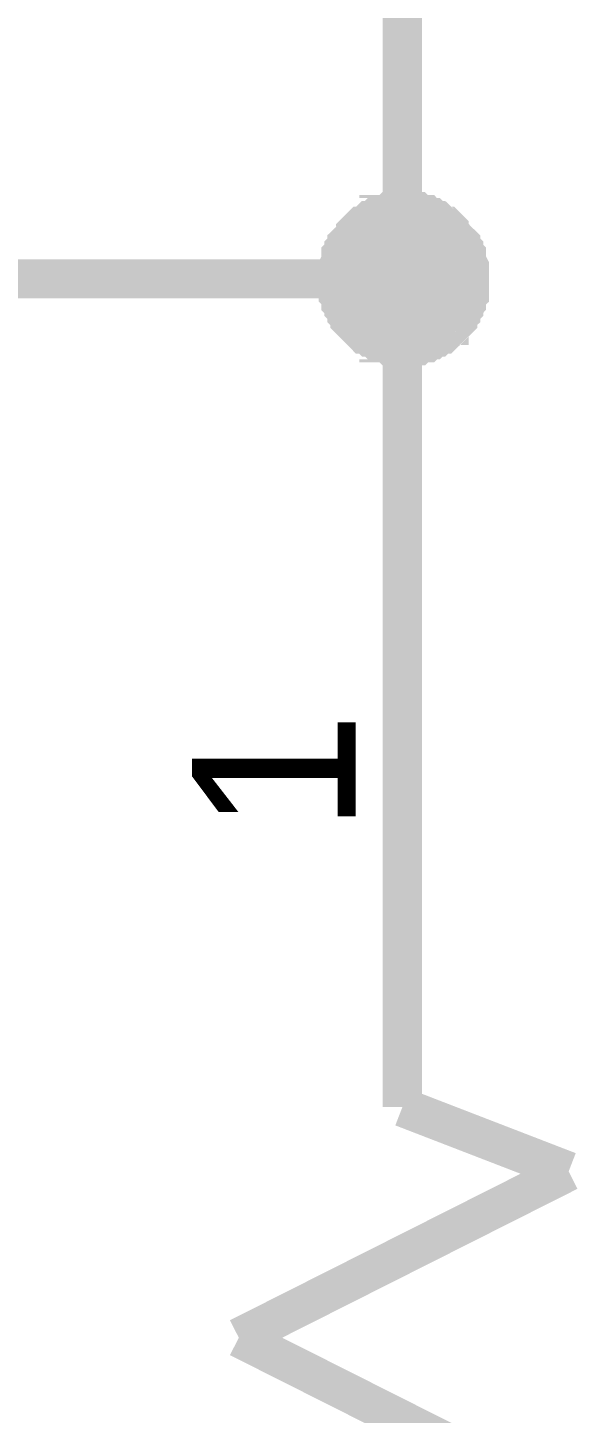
# Model space of a CAD drawing. Header units: millimetres. Extents: x 0 to 800, y 0 to 567.
# Drawn here: x 520.37 to 524.67, y 502.83 to 513.47 of the extents above; entities that cross this region are included whole.
import ezdxf

# ---------------------------------------------------------------- set-up
doc = ezdxf.new("R2010")
doc.units = ezdxf.units.MM
doc.layers.add('Sheet', color=255, linetype='Continuous')

msp = doc.modelspace()

# ---------------------------------------------------------------- linework, layer by layer
at = {"layer": 'Sheet'}
for points, const_width in [([(523.246, 517.591), (523.246, 512.506)], 0.3), ([(523.246, 510.266), (523.246, 511.543), (523.246, 512.506)], 0.3), ([(522.753, 511.543), (522.753, 511.565), (522.753, 511.588), (522.753, 511.61), (522.753, 511.633), (522.775, 511.677), (522.775, 511.7), (522.775, 511.722), (522.798, 511.745), (522.798, 511.767), (522.82, 511.789), (522.82, 511.812), (522.843, 511.834), (522.843, 511.834), (522.865, 511.857), (522.887, 511.879), (522.887, 511.901), (522.91, 511.924), (522.932, 511.946), (522.954, 511.946), (522.977, 511.969), (522.999, 511.991), (523.022, 511.991), (523.044, 512.013), (523.066, 512.013), (523.066, 512.036), (523.111, 512.036), (523.134, 512.036), (523.156, 512.058), (523.178, 512.058), (523.201, 512.058), (523.223, 512.058), (523.246, 512.058)], 0.3), ([(522.753, 511.543), (522.753, 511.565), (522.753, 511.588), (522.753, 511.61), (522.753, 511.633), (522.775, 511.677), (522.775, 511.7), (522.775, 511.722), (522.798, 511.745), (522.798, 511.767), (522.82, 511.789), (522.82, 511.812), (522.843, 511.834), (522.843, 511.834), (522.865, 511.857), (522.887, 511.879), (522.887, 511.901), (522.91, 511.924), (522.932, 511.946), (522.954, 511.946), (522.977, 511.969), (522.999, 511.991), (523.022, 511.991), (523.044, 512.013), (523.066, 512.013), (523.066, 512.036), (523.111, 512.036), (523.134, 512.036), (523.156, 512.058), (523.178, 512.058), (523.201, 512.058), (523.223, 512.058), (523.246, 512.058)], 0.3), ([(522.753, 511.543), (522.753, 511.565), (522.753, 511.588), (522.753, 511.61), (522.753, 511.633), (522.775, 511.677), (522.775, 511.7), (522.775, 511.722), (522.798, 511.745), (522.798, 511.767), (522.82, 511.789), (522.82, 511.812), (522.843, 511.834), (522.843, 511.834), (522.865, 511.857), (522.887, 511.879), (522.887, 511.901), (522.91, 511.924), (522.932, 511.946), (522.954, 511.946), (522.977, 511.969), (522.999, 511.991), (523.022, 511.991), (523.044, 512.013), (523.066, 512.013), (523.066, 512.036), (523.111, 512.036), (523.134, 512.036), (523.156, 512.058), (523.178, 512.058), (523.201, 512.058), (523.223, 512.058), (523.246, 512.058)], 0.3), ([(522.753, 511.543), (522.753, 511.565), (522.753, 511.588), (522.753, 511.61), (522.753, 511.633), (522.775, 511.677), (522.775, 511.7), (522.775, 511.722), (522.798, 511.745), (522.798, 511.767), (522.82, 511.789), (522.82, 511.812), (522.843, 511.834), (522.843, 511.834), (522.865, 511.857), (522.887, 511.879), (522.887, 511.901), (522.91, 511.924), (522.932, 511.946), (522.954, 511.946), (522.977, 511.969), (522.999, 511.991), (523.022, 511.991), (523.044, 512.013), (523.066, 512.013), (523.066, 512.036), (523.111, 512.036), (523.134, 512.036), (523.156, 512.058), (523.178, 512.058), (523.201, 512.058), (523.223, 512.058), (523.246, 512.058)], 0.3), ([(523.246, 512.058), (523.246, 512.058)], 0.3), ([(523.246, 512.058), (523.268, 512.058), (523.29, 512.058), (523.335, 512.058), (523.358, 512.058), (523.38, 512.036), (523.402, 512.036), (523.425, 512.036), (523.447, 512.013), (523.47, 512.013), (523.492, 511.991), (523.514, 511.991), (523.537, 511.969), (523.559, 511.946), (523.582, 511.946), (523.604, 511.924), (523.604, 511.901), (523.626, 511.879), (523.649, 511.857), (523.671, 511.834), (523.671, 511.834), (523.694, 511.812), (523.694, 511.789), (523.716, 511.767), (523.716, 511.745), (523.738, 511.722), (523.738, 511.7), (523.738, 511.677), (523.761, 511.633), (523.761, 511.61), (523.761, 511.588), (523.761, 511.565), (523.761, 511.543)], 0.3), ([(523.246, 512.058), (523.246, 512.058)], 0.3), ([(523.246, 512.058), (523.268, 512.058), (523.29, 512.058), (523.335, 512.058), (523.358, 512.058), (523.38, 512.036), (523.402, 512.036), (523.425, 512.036), (523.447, 512.013), (523.47, 512.013), (523.492, 511.991), (523.514, 511.991), (523.537, 511.969), (523.559, 511.946), (523.582, 511.946), (523.604, 511.924), (523.604, 511.901), (523.626, 511.879), (523.649, 511.857), (523.671, 511.834), (523.671, 511.834), (523.694, 511.812), (523.694, 511.789), (523.716, 511.767), (523.716, 511.745), (523.738, 511.722), (523.738, 511.7), (523.738, 511.677), (523.761, 511.633), (523.761, 511.61), (523.761, 511.588), (523.761, 511.565), (523.761, 511.543)], 0.3), ([(523.246, 512.058), (523.246, 512.058)], 0.3), ([(523.246, 512.058), (523.268, 512.058), (523.29, 512.058), (523.335, 512.058), (523.358, 512.058), (523.38, 512.036), (523.402, 512.036), (523.425, 512.036), (523.447, 512.013), (523.47, 512.013), (523.492, 511.991), (523.514, 511.991), (523.537, 511.969), (523.559, 511.946), (523.582, 511.946), (523.604, 511.924), (523.604, 511.901), (523.626, 511.879), (523.649, 511.857), (523.671, 511.834), (523.671, 511.834), (523.694, 511.812), (523.694, 511.789), (523.716, 511.767), (523.716, 511.745), (523.738, 511.722), (523.738, 511.7), (523.738, 511.677), (523.761, 511.633), (523.761, 511.61), (523.761, 511.588), (523.761, 511.565), (523.761, 511.543)], 0.3), ([(523.246, 512.058), (523.246, 512.058)], 0.3), ([(523.246, 512.058), (523.268, 512.058), (523.29, 512.058), (523.335, 512.058), (523.358, 512.058), (523.38, 512.036), (523.402, 512.036), (523.425, 512.036), (523.447, 512.013), (523.47, 512.013), (523.492, 511.991), (523.514, 511.991), (523.537, 511.969), (523.559, 511.946), (523.582, 511.946), (523.604, 511.924), (523.604, 511.901), (523.626, 511.879), (523.649, 511.857), (523.671, 511.834), (523.671, 511.834), (523.694, 511.812), (523.694, 511.789), (523.716, 511.767), (523.716, 511.745), (523.738, 511.722), (523.738, 511.7), (523.738, 511.677), (523.761, 511.633), (523.761, 511.61), (523.761, 511.588), (523.761, 511.565), (523.761, 511.543)], 0.3), ([(522.753, 511.543), (522.753, 511.565), (522.753, 511.588), (522.753, 511.61), (522.753, 511.633), (522.775, 511.677), (522.775, 511.7), (522.775, 511.722), (522.798, 511.745), (522.798, 511.767), (522.82, 511.789), (522.82, 511.812), (522.843, 511.834), (522.843, 511.834), (522.865, 511.857), (522.887, 511.879), (522.887, 511.901), (522.91, 511.924), (522.932, 511.946), (522.954, 511.946), (522.977, 511.969), (522.999, 511.991), (523.022, 511.991), (523.044, 512.013), (523.066, 512.013), (523.066, 512.036), (523.111, 512.036), (523.134, 512.036), (523.156, 512.058), (523.178, 512.058), (523.201, 512.058), (523.223, 512.058), (523.246, 512.058)], 0.0991), ([(522.753, 511.543), (522.753, 511.565), (522.753, 511.588), (522.753, 511.61), (522.753, 511.633), (522.775, 511.677), (522.775, 511.7), (522.775, 511.722), (522.798, 511.745), (522.798, 511.767), (522.82, 511.789), (522.82, 511.812), (522.843, 511.834), (522.843, 511.834), (522.865, 511.857), (522.887, 511.879), (522.887, 511.901), (522.91, 511.924), (522.932, 511.946), (522.954, 511.946), (522.977, 511.969), (522.999, 511.991), (523.022, 511.991), (523.044, 512.013), (523.066, 512.013), (523.066, 512.036), (523.111, 512.036), (523.134, 512.036), (523.156, 512.058), (523.178, 512.058), (523.201, 512.058), (523.223, 512.058), (523.246, 512.058)], 0.0991), ([(522.753, 511.543), (522.753, 511.565), (522.753, 511.588), (522.753, 511.61), (522.753, 511.633), (522.775, 511.677), (522.775, 511.7), (522.775, 511.722), (522.798, 511.745), (522.798, 511.767), (522.82, 511.789), (522.82, 511.812), (522.843, 511.834), (522.843, 511.834), (522.865, 511.857), (522.887, 511.879), (522.887, 511.901), (522.91, 511.924), (522.932, 511.946), (522.954, 511.946), (522.977, 511.969), (522.999, 511.991), (523.022, 511.991), (523.044, 512.013), (523.066, 512.013), (523.066, 512.036), (523.111, 512.036), (523.134, 512.036), (523.156, 512.058), (523.178, 512.058), (523.201, 512.058), (523.223, 512.058), (523.246, 512.058)], 0.0991), ([(522.753, 511.543), (522.753, 511.565), (522.753, 511.588), (522.753, 511.61), (522.753, 511.633), (522.775, 511.677), (522.775, 511.7), (522.775, 511.722), (522.798, 511.745), (522.798, 511.767), (522.82, 511.789), (522.82, 511.812), (522.843, 511.834), (522.843, 511.834), (522.865, 511.857), (522.887, 511.879), (522.887, 511.901), (522.91, 511.924), (522.932, 511.946), (522.954, 511.946), (522.977, 511.969), (522.999, 511.991), (523.022, 511.991), (523.044, 512.013), (523.066, 512.013), (523.066, 512.036), (523.111, 512.036), (523.134, 512.036), (523.156, 512.058), (523.178, 512.058), (523.201, 512.058), (523.223, 512.058), (523.246, 512.058)], 0.0991), ([(523.246, 512.058), (523.246, 512.058)], 0.0991), ([(523.246, 512.058), (523.268, 512.058), (523.29, 512.058), (523.335, 512.058), (523.358, 512.058), (523.38, 512.036), (523.402, 512.036), (523.425, 512.036), (523.447, 512.013), (523.47, 512.013), (523.492, 511.991), (523.514, 511.991), (523.537, 511.969), (523.559, 511.946), (523.582, 511.946), (523.604, 511.924), (523.604, 511.901), (523.626, 511.879), (523.649, 511.857), (523.671, 511.834), (523.671, 511.834), (523.694, 511.812), (523.694, 511.789), (523.716, 511.767), (523.716, 511.745), (523.738, 511.722), (523.738, 511.7), (523.738, 511.677), (523.761, 511.633), (523.761, 511.61), (523.761, 511.588), (523.761, 511.565), (523.761, 511.543)], 0.0991), ([(523.246, 512.058), (523.246, 512.058)], 0.0991), ([(523.246, 512.058), (523.268, 512.058), (523.29, 512.058), (523.335, 512.058), (523.358, 512.058), (523.38, 512.036), (523.402, 512.036), (523.425, 512.036), (523.447, 512.013), (523.47, 512.013), (523.492, 511.991), (523.514, 511.991), (523.537, 511.969), (523.559, 511.946), (523.582, 511.946), (523.604, 511.924), (523.604, 511.901), (523.626, 511.879), (523.649, 511.857), (523.671, 511.834), (523.671, 511.834), (523.694, 511.812), (523.694, 511.789), (523.716, 511.767), (523.716, 511.745), (523.738, 511.722), (523.738, 511.7), (523.738, 511.677), (523.761, 511.633), (523.761, 511.61), (523.761, 511.588), (523.761, 511.565), (523.761, 511.543)], 0.0991), ([(523.246, 512.058), (523.246, 512.058)], 0.0991), ([(523.246, 512.058), (523.268, 512.058), (523.29, 512.058), (523.335, 512.058), (523.358, 512.058), (523.38, 512.036), (523.402, 512.036), (523.425, 512.036), (523.447, 512.013), (523.47, 512.013), (523.492, 511.991), (523.514, 511.991), (523.537, 511.969), (523.559, 511.946), (523.582, 511.946), (523.604, 511.924), (523.604, 511.901), (523.626, 511.879), (523.649, 511.857), (523.671, 511.834), (523.671, 511.834), (523.694, 511.812), (523.694, 511.789), (523.716, 511.767), (523.716, 511.745), (523.738, 511.722), (523.738, 511.7), (523.738, 511.677), (523.761, 511.633), (523.761, 511.61), (523.761, 511.588), (523.761, 511.565), (523.761, 511.543)], 0.0991), ([(523.246, 512.058), (523.246, 512.058)], 0.0991), ([(523.246, 512.058), (523.268, 512.058), (523.29, 512.058), (523.335, 512.058), (523.358, 512.058), (523.38, 512.036), (523.402, 512.036), (523.425, 512.036), (523.447, 512.013), (523.47, 512.013), (523.492, 511.991), (523.514, 511.991), (523.537, 511.969), (523.559, 511.946), (523.582, 511.946), (523.604, 511.924), (523.604, 511.901), (523.626, 511.879), (523.649, 511.857), (523.671, 511.834), (523.671, 511.834), (523.694, 511.812), (523.694, 511.789), (523.716, 511.767), (523.716, 511.745), (523.738, 511.722), (523.738, 511.7), (523.738, 511.677), (523.761, 511.633), (523.761, 511.61), (523.761, 511.588), (523.761, 511.565), (523.761, 511.543)], 0.0991), ([(523.246, 511.543), (514.868, 511.543), (510.299, 511.543)], 0.3), ([(523.246, 511.028), (523.223, 511.028), (523.201, 511.028), (523.178, 511.028), (523.156, 511.028), (523.134, 511.05), (523.111, 511.05), (523.066, 511.05), (523.066, 511.073), (523.044, 511.073), (523.022, 511.095), (522.999, 511.095), (522.977, 511.117), (522.954, 511.117), (522.932, 511.14), (522.91, 511.162), (522.887, 511.185), (522.887, 511.185), (522.865, 511.207), (522.843, 511.229), (522.843, 511.252), (522.82, 511.274), (522.82, 511.297), (522.798, 511.319), (522.798, 511.341), (522.775, 511.364), (522.775, 511.386), (522.775, 511.409), (522.753, 511.431), (522.753, 511.453), (522.753, 511.498), (522.753, 511.521), (522.753, 511.543)], 0.3), ([(522.753, 511.543), (522.753, 511.543)], 0.3), ([(523.246, 511.028), (523.223, 511.028), (523.201, 511.028), (523.178, 511.028), (523.156, 511.028), (523.134, 511.05), (523.111, 511.05), (523.066, 511.05), (523.066, 511.073), (523.044, 511.073), (523.022, 511.095), (522.999, 511.095), (522.977, 511.117), (522.954, 511.117), (522.932, 511.14), (522.91, 511.162), (522.887, 511.185), (522.887, 511.185), (522.865, 511.207), (522.843, 511.229), (522.843, 511.252), (522.82, 511.274), (522.82, 511.297), (522.798, 511.319), (522.798, 511.341), (522.775, 511.364), (522.775, 511.386), (522.775, 511.409), (522.753, 511.431), (522.753, 511.453), (522.753, 511.498), (522.753, 511.521), (522.753, 511.543)], 0.3), ([(522.753, 511.543), (522.753, 511.543)], 0.3), ([(523.246, 511.028), (523.223, 511.028), (523.201, 511.028), (523.178, 511.028), (523.156, 511.028), (523.134, 511.05), (523.111, 511.05), (523.066, 511.05), (523.066, 511.073), (523.044, 511.073), (523.022, 511.095), (522.999, 511.095), (522.977, 511.117), (522.954, 511.117), (522.932, 511.14), (522.91, 511.162), (522.887, 511.185), (522.887, 511.185), (522.865, 511.207), (522.843, 511.229), (522.843, 511.252), (522.82, 511.274), (522.82, 511.297), (522.798, 511.319), (522.798, 511.341), (522.775, 511.364), (522.775, 511.386), (522.775, 511.409), (522.753, 511.431), (522.753, 511.453), (522.753, 511.498), (522.753, 511.521), (522.753, 511.543)], 0.3), ([(522.753, 511.543), (522.753, 511.543)], 0.3), ([(523.246, 511.028), (523.223, 511.028), (523.201, 511.028), (523.178, 511.028), (523.156, 511.028), (523.134, 511.05), (523.111, 511.05), (523.066, 511.05), (523.066, 511.073), (523.044, 511.073), (523.022, 511.095), (522.999, 511.095), (522.977, 511.117), (522.954, 511.117), (522.932, 511.14), (522.91, 511.162), (522.887, 511.185), (522.887, 511.185), (522.865, 511.207), (522.843, 511.229), (522.843, 511.252), (522.82, 511.274), (522.82, 511.297), (522.798, 511.319), (522.798, 511.341), (522.775, 511.364), (522.775, 511.386), (522.775, 511.409), (522.753, 511.431), (522.753, 511.453), (522.753, 511.498), (522.753, 511.521), (522.753, 511.543)], 0.3), ([(522.753, 511.543), (522.753, 511.543)], 0.3), ([(523.761, 511.543), (523.761, 511.521), (523.761, 511.498), (523.761, 511.453), (523.761, 511.431), (523.738, 511.409), (523.738, 511.386), (523.738, 511.364), (523.716, 511.341), (523.716, 511.319), (523.694, 511.297), (523.694, 511.274), (523.671, 511.252), (523.671, 511.229), (523.649, 511.207), (523.626, 511.185), (523.604, 511.185), (523.604, 511.162), (523.582, 511.14), (523.559, 511.117), (523.537, 511.117), (523.514, 511.095), (523.492, 511.095), (523.47, 511.073), (523.447, 511.073), (523.425, 511.05), (523.402, 511.05), (523.38, 511.05), (523.358, 511.028), (523.335, 511.028), (523.29, 511.028), (523.268, 511.028), (523.246, 511.028)], 0.3), ([(523.761, 511.543), (523.761, 511.521), (523.761, 511.498), (523.761, 511.453), (523.761, 511.431), (523.738, 511.409), (523.738, 511.386), (523.738, 511.364), (523.716, 511.341), (523.716, 511.319), (523.694, 511.297), (523.694, 511.274), (523.671, 511.252), (523.671, 511.229), (523.649, 511.207), (523.626, 511.185), (523.604, 511.185), (523.604, 511.162), (523.582, 511.14), (523.559, 511.117), (523.537, 511.117), (523.514, 511.095), (523.492, 511.095), (523.47, 511.073), (523.447, 511.073), (523.425, 511.05), (523.402, 511.05), (523.38, 511.05), (523.358, 511.028), (523.335, 511.028), (523.29, 511.028), (523.268, 511.028), (523.246, 511.028)], 0.3), ([(523.761, 511.543), (523.761, 511.521), (523.761, 511.498), (523.761, 511.453), (523.761, 511.431), (523.738, 511.409), (523.738, 511.386), (523.738, 511.364), (523.716, 511.341), (523.716, 511.319), (523.694, 511.297), (523.694, 511.274), (523.671, 511.252), (523.671, 511.229), (523.649, 511.207), (523.626, 511.185), (523.604, 511.185), (523.604, 511.162), (523.582, 511.14), (523.559, 511.117), (523.537, 511.117), (523.514, 511.095), (523.492, 511.095), (523.47, 511.073), (523.447, 511.073), (523.425, 511.05), (523.402, 511.05), (523.38, 511.05), (523.358, 511.028), (523.335, 511.028), (523.29, 511.028), (523.268, 511.028), (523.246, 511.028)], 0.3), ([(523.761, 511.543), (523.761, 511.521), (523.761, 511.498), (523.761, 511.453), (523.761, 511.431), (523.738, 511.409), (523.738, 511.386), (523.738, 511.364), (523.716, 511.341), (523.716, 511.319), (523.694, 511.297), (523.694, 511.274), (523.671, 511.252), (523.671, 511.229), (523.649, 511.207), (523.626, 511.185), (523.604, 511.185), (523.604, 511.162), (523.582, 511.14), (523.559, 511.117), (523.537, 511.117), (523.514, 511.095), (523.492, 511.095), (523.47, 511.073), (523.447, 511.073), (523.425, 511.05), (523.402, 511.05), (523.38, 511.05), (523.358, 511.028), (523.335, 511.028), (523.29, 511.028), (523.268, 511.028), (523.246, 511.028)], 0.3), ([(523.761, 511.543), (523.761, 511.543), (523.761, 511.543), (523.761, 511.543), (523.761, 511.543), (523.761, 511.543), (523.761, 511.543), (523.761, 511.543), (523.761, 511.543), (523.761, 511.543), (523.761, 511.543), (523.761, 511.543), (523.761, 511.543), (523.761, 511.543), (523.761, 511.543), (523.761, 511.543), (523.761, 511.543), (523.761, 511.543), (523.761, 511.543), (523.761, 511.543), (523.761, 511.543), (523.761, 511.543), (523.761, 511.543), (523.761, 511.543), (523.761, 511.543), (523.761, 511.543), (523.761, 511.543), (523.761, 511.543), (523.761, 511.543), (523.761, 511.543), (523.761, 511.543), (523.761, 511.543), (523.761, 511.543)], 0.3), ([(523.761, 511.543), (523.761, 511.543)], 0.3), ([(523.761, 511.543), (523.761, 511.543), (523.761, 511.543), (523.761, 511.543), (523.761, 511.543), (523.761, 511.543), (523.761, 511.543), (523.761, 511.543), (523.761, 511.543), (523.761, 511.543), (523.761, 511.543), (523.761, 511.543), (523.761, 511.543), (523.761, 511.543), (523.761, 511.543), (523.761, 511.543), (523.761, 511.543), (523.761, 511.543), (523.761, 511.543), (523.761, 511.543), (523.761, 511.543), (523.761, 511.543), (523.761, 511.543), (523.761, 511.543), (523.761, 511.543), (523.761, 511.543), (523.761, 511.543), (523.761, 511.543), (523.761, 511.543), (523.761, 511.543), (523.761, 511.543), (523.761, 511.543), (523.761, 511.543)], 0.3), ([(523.761, 511.543), (523.761, 511.543)], 0.3), ([(523.761, 511.543), (523.761, 511.543), (523.761, 511.543), (523.761, 511.543), (523.761, 511.543), (523.761, 511.543), (523.761, 511.543), (523.761, 511.543), (523.761, 511.543), (523.761, 511.543), (523.761, 511.543), (523.761, 511.543), (523.761, 511.543), (523.761, 511.543), (523.761, 511.543), (523.761, 511.543), (523.761, 511.543), (523.761, 511.543), (523.761, 511.543), (523.761, 511.543), (523.761, 511.543), (523.761, 511.543), (523.761, 511.543), (523.761, 511.543), (523.761, 511.543), (523.761, 511.543), (523.761, 511.543), (523.761, 511.543), (523.761, 511.543), (523.761, 511.543), (523.761, 511.543), (523.761, 511.543), (523.761, 511.543)], 0.3), ([(523.761, 511.543), (523.761, 511.543)], 0.3), ([(523.761, 511.543), (523.761, 511.543), (523.761, 511.543), (523.761, 511.543), (523.761, 511.543), (523.761, 511.543), (523.761, 511.543), (523.761, 511.543), (523.761, 511.543), (523.761, 511.543), (523.761, 511.543), (523.761, 511.543), (523.761, 511.543), (523.761, 511.543), (523.761, 511.543), (523.761, 511.543), (523.761, 511.543), (523.761, 511.543), (523.761, 511.543), (523.761, 511.543), (523.761, 511.543), (523.761, 511.543), (523.761, 511.543), (523.761, 511.543), (523.761, 511.543), (523.761, 511.543), (523.761, 511.543), (523.761, 511.543), (523.761, 511.543), (523.761, 511.543), (523.761, 511.543), (523.761, 511.543), (523.761, 511.543)], 0.3), ([(523.761, 511.543), (523.761, 511.543)], 0.3), ([(523.246, 511.028), (523.223, 511.028), (523.201, 511.028), (523.178, 511.028), (523.156, 511.028), (523.134, 511.05), (523.111, 511.05), (523.066, 511.05), (523.066, 511.073), (523.044, 511.073), (523.022, 511.095), (522.999, 511.095), (522.977, 511.117), (522.954, 511.117), (522.932, 511.14), (522.91, 511.162), (522.887, 511.185), (522.887, 511.185), (522.865, 511.207), (522.843, 511.229), (522.843, 511.252), (522.82, 511.274), (522.82, 511.297), (522.798, 511.319), (522.798, 511.341), (522.775, 511.364), (522.775, 511.386), (522.775, 511.409), (522.753, 511.431), (522.753, 511.453), (522.753, 511.498), (522.753, 511.521), (522.753, 511.543)], 0.0991), ([(522.753, 511.543), (522.753, 511.543)], 0.0991), ([(523.246, 511.028), (523.223, 511.028), (523.201, 511.028), (523.178, 511.028), (523.156, 511.028), (523.134, 511.05), (523.111, 511.05), (523.066, 511.05), (523.066, 511.073), (523.044, 511.073), (523.022, 511.095), (522.999, 511.095), (522.977, 511.117), (522.954, 511.117), (522.932, 511.14), (522.91, 511.162), (522.887, 511.185), (522.887, 511.185), (522.865, 511.207), (522.843, 511.229), (522.843, 511.252), (522.82, 511.274), (522.82, 511.297), (522.798, 511.319), (522.798, 511.341), (522.775, 511.364), (522.775, 511.386), (522.775, 511.409), (522.753, 511.431), (522.753, 511.453), (522.753, 511.498), (522.753, 511.521), (522.753, 511.543)], 0.0991), ([(522.753, 511.543), (522.753, 511.543)], 0.0991), ([(523.246, 511.028), (523.223, 511.028), (523.201, 511.028), (523.178, 511.028), (523.156, 511.028), (523.134, 511.05), (523.111, 511.05), (523.066, 511.05), (523.066, 511.073), (523.044, 511.073), (523.022, 511.095), (522.999, 511.095), (522.977, 511.117), (522.954, 511.117), (522.932, 511.14), (522.91, 511.162), (522.887, 511.185), (522.887, 511.185), (522.865, 511.207), (522.843, 511.229), (522.843, 511.252), (522.82, 511.274), (522.82, 511.297), (522.798, 511.319), (522.798, 511.341), (522.775, 511.364), (522.775, 511.386), (522.775, 511.409), (522.753, 511.431), (522.753, 511.453), (522.753, 511.498), (522.753, 511.521), (522.753, 511.543)], 0.0991), ([(522.753, 511.543), (522.753, 511.543)], 0.0991), ([(523.246, 511.028), (523.223, 511.028), (523.201, 511.028), (523.178, 511.028), (523.156, 511.028), (523.134, 511.05), (523.111, 511.05), (523.066, 511.05), (523.066, 511.073), (523.044, 511.073), (523.022, 511.095), (522.999, 511.095), (522.977, 511.117), (522.954, 511.117), (522.932, 511.14), (522.91, 511.162), (522.887, 511.185), (522.887, 511.185), (522.865, 511.207), (522.843, 511.229), (522.843, 511.252), (522.82, 511.274), (522.82, 511.297), (522.798, 511.319), (522.798, 511.341), (522.775, 511.364), (522.775, 511.386), (522.775, 511.409), (522.753, 511.431), (522.753, 511.453), (522.753, 511.498), (522.753, 511.521), (522.753, 511.543)], 0.0991), ([(522.753, 511.543), (522.753, 511.543)], 0.0991), ([(523.761, 511.543), (523.761, 511.521), (523.761, 511.498), (523.761, 511.453), (523.761, 511.431), (523.738, 511.409), (523.738, 511.386), (523.738, 511.364), (523.716, 511.341), (523.716, 511.319), (523.694, 511.297), (523.694, 511.274), (523.671, 511.252), (523.671, 511.229), (523.649, 511.207), (523.626, 511.185), (523.604, 511.185), (523.604, 511.162), (523.582, 511.14), (523.559, 511.117), (523.537, 511.117), (523.514, 511.095), (523.492, 511.095), (523.47, 511.073), (523.447, 511.073), (523.425, 511.05), (523.402, 511.05), (523.38, 511.05), (523.358, 511.028), (523.335, 511.028), (523.29, 511.028), (523.268, 511.028), (523.246, 511.028)], 0.0991), ([(523.761, 511.543), (523.761, 511.521), (523.761, 511.498), (523.761, 511.453), (523.761, 511.431), (523.738, 511.409), (523.738, 511.386), (523.738, 511.364), (523.716, 511.341), (523.716, 511.319), (523.694, 511.297), (523.694, 511.274), (523.671, 511.252), (523.671, 511.229), (523.649, 511.207), (523.626, 511.185), (523.604, 511.185), (523.604, 511.162), (523.582, 511.14), (523.559, 511.117), (523.537, 511.117), (523.514, 511.095), (523.492, 511.095), (523.47, 511.073), (523.447, 511.073), (523.425, 511.05), (523.402, 511.05), (523.38, 511.05), (523.358, 511.028), (523.335, 511.028), (523.29, 511.028), (523.268, 511.028), (523.246, 511.028)], 0.0991), ([(523.761, 511.543), (523.761, 511.521), (523.761, 511.498), (523.761, 511.453), (523.761, 511.431), (523.738, 511.409), (523.738, 511.386), (523.738, 511.364), (523.716, 511.341), (523.716, 511.319), (523.694, 511.297), (523.694, 511.274), (523.671, 511.252), (523.671, 511.229), (523.649, 511.207), (523.626, 511.185), (523.604, 511.185), (523.604, 511.162), (523.582, 511.14), (523.559, 511.117), (523.537, 511.117), (523.514, 511.095), (523.492, 511.095), (523.47, 511.073), (523.447, 511.073), (523.425, 511.05), (523.402, 511.05), (523.38, 511.05), (523.358, 511.028), (523.335, 511.028), (523.29, 511.028), (523.268, 511.028), (523.246, 511.028)], 0.0991), ([(523.761, 511.543), (523.761, 511.521), (523.761, 511.498), (523.761, 511.453), (523.761, 511.431), (523.738, 511.409), (523.738, 511.386), (523.738, 511.364), (523.716, 511.341), (523.716, 511.319), (523.694, 511.297), (523.694, 511.274), (523.671, 511.252), (523.671, 511.229), (523.649, 511.207), (523.626, 511.185), (523.604, 511.185), (523.604, 511.162), (523.582, 511.14), (523.559, 511.117), (523.537, 511.117), (523.514, 511.095), (523.492, 511.095), (523.47, 511.073), (523.447, 511.073), (523.425, 511.05), (523.402, 511.05), (523.38, 511.05), (523.358, 511.028), (523.335, 511.028), (523.29, 511.028), (523.268, 511.028), (523.246, 511.028)], 0.0991), ([(523.761, 511.543), (523.761, 511.543), (523.761, 511.543), (523.761, 511.543), (523.761, 511.543), (523.761, 511.543), (523.761, 511.543), (523.761, 511.543), (523.761, 511.543), (523.761, 511.543), (523.761, 511.543), (523.761, 511.543), (523.761, 511.543), (523.761, 511.543), (523.761, 511.543), (523.761, 511.543), (523.761, 511.543), (523.761, 511.543), (523.761, 511.543), (523.761, 511.543), (523.761, 511.543), (523.761, 511.543), (523.761, 511.543), (523.761, 511.543), (523.761, 511.543), (523.761, 511.543), (523.761, 511.543), (523.761, 511.543), (523.761, 511.543), (523.761, 511.543), (523.761, 511.543), (523.761, 511.543), (523.761, 511.543)], 0.0991), ([(523.761, 511.543), (523.761, 511.543)], 0.0991), ([(523.761, 511.543), (523.761, 511.543), (523.761, 511.543), (523.761, 511.543), (523.761, 511.543), (523.761, 511.543), (523.761, 511.543), (523.761, 511.543), (523.761, 511.543), (523.761, 511.543), (523.761, 511.543), (523.761, 511.543), (523.761, 511.543), (523.761, 511.543), (523.761, 511.543), (523.761, 511.543), (523.761, 511.543), (523.761, 511.543), (523.761, 511.543), (523.761, 511.543), (523.761, 511.543), (523.761, 511.543), (523.761, 511.543), (523.761, 511.543), (523.761, 511.543), (523.761, 511.543), (523.761, 511.543), (523.761, 511.543), (523.761, 511.543), (523.761, 511.543), (523.761, 511.543), (523.761, 511.543), (523.761, 511.543)], 0.0991), ([(523.761, 511.543), (523.761, 511.543)], 0.0991), ([(523.761, 511.543), (523.761, 511.543), (523.761, 511.543), (523.761, 511.543), (523.761, 511.543), (523.761, 511.543), (523.761, 511.543), (523.761, 511.543), (523.761, 511.543), (523.761, 511.543), (523.761, 511.543), (523.761, 511.543), (523.761, 511.543), (523.761, 511.543), (523.761, 511.543), (523.761, 511.543), (523.761, 511.543), (523.761, 511.543), (523.761, 511.543), (523.761, 511.543), (523.761, 511.543), (523.761, 511.543), (523.761, 511.543), (523.761, 511.543), (523.761, 511.543), (523.761, 511.543), (523.761, 511.543), (523.761, 511.543), (523.761, 511.543), (523.761, 511.543), (523.761, 511.543), (523.761, 511.543), (523.761, 511.543)], 0.0991), ([(523.761, 511.543), (523.761, 511.543)], 0.0991), ([(523.761, 511.543), (523.761, 511.543), (523.761, 511.543), (523.761, 511.543), (523.761, 511.543), (523.761, 511.543), (523.761, 511.543), (523.761, 511.543), (523.761, 511.543), (523.761, 511.543), (523.761, 511.543), (523.761, 511.543), (523.761, 511.543), (523.761, 511.543), (523.761, 511.543), (523.761, 511.543), (523.761, 511.543), (523.761, 511.543), (523.761, 511.543), (523.761, 511.543), (523.761, 511.543), (523.761, 511.543), (523.761, 511.543), (523.761, 511.543), (523.761, 511.543), (523.761, 511.543), (523.761, 511.543), (523.761, 511.543), (523.761, 511.543), (523.761, 511.543), (523.761, 511.543), (523.761, 511.543), (523.761, 511.543)], 0.0991), ([(523.761, 511.543), (523.761, 511.543)], 0.0991), ([(523.246, 505.182), (523.246, 510.266)], 0.3), ([(523.246, 505.182), (523.246, 505.943)], 0.3), ([(524.522, 504.689), (523.246, 505.182)], 0.3), ([(521.991, 503.412), (524.522, 504.689)], 0.3), ([(524.522, 502.136), (521.991, 503.412)], 0.3)]:
    msp.add_lwpolyline(points, dxfattribs=dict(at, const_width=const_width))
at = {"layer": 'Sheet', "const_width": 0.508}
msp.add_lwpolyline([(522.986, 511.556, 1), (523.494, 511.556, 1)], format="xyb", close=True, dxfattribs=at)

# ---------------------------------------------------------------- texts
at = {"layer": 'Sheet'}
msp.add_text('1', height=1.254, rotation=90, dxfattribs=at).set_placement((522.887, 507.287))

doc.saveas('drawing.dxf')
